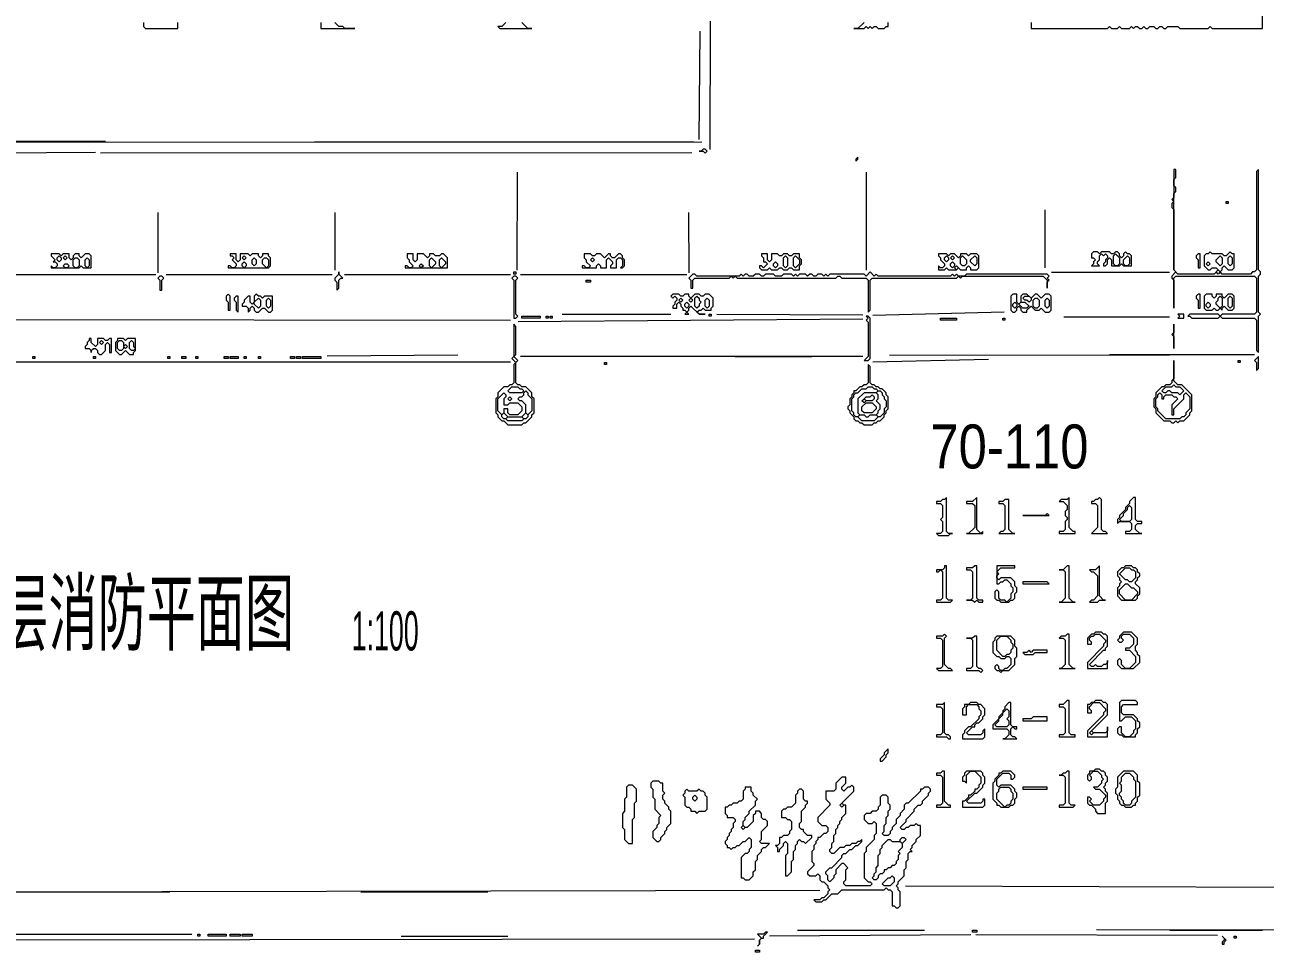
# Model space of a CAD drawing. Extents: x 10 to 1971, y 10 to 1392.
# Drawn here: x 873 to 1489, y 10 to 471 of the extents above; entities that cross this region are included whole.
import ezdxf

# ---------------------------------------------------------------- set-up
doc = ezdxf.new("R2010")
doc.units = 0
for name, color, linetype, lineweight in [('OCR_TEXT', 6, 'Continuous', 0), ('TEXT_FALLBACK_OUTLINE', 2, 'Continuous', 0), ('TRACE_CURVE', 6, 'Continuous', 0), ('TRACE_STRAIGHT', 5, 'Continuous', 0), ('TRACE_TEXT_SYMBOL', 6, 'Continuous', 0)]:
    doc.layers.add(name, color=color, linetype=linetype, lineweight=lineweight)
doc.styles.add('wqy-unicode', font='wqy-unicode.lff')

msp = doc.modelspace()

# ---------------------------------------------------------------- linework, layer by layer
at = {"layer": 'TEXT_FALLBACK_OUTLINE', "color": 2}
for points in [[(1404, 358), (1403, 357), (1403, 355), (1404, 355), (1405, 354), (1404, 353), (1404, 352), (1403, 351), (1407, 351), (1406, 352), (1406, 353), (1407, 354), (1407, 356), (1408, 357), (1409, 356), (1410, 357), (1411, 356), (1411, 355), (1410, 354), (1410, 353), (1409, 352), (1409, 351), (1410, 351), (1411, 352), (1411, 354), (1412, 355), (1413, 354), (1413, 351), (1417, 351), (1418, 352), (1419, 351), (1423, 351), (1423, 356), (1422, 357), (1421, 357), (1420, 358), (1419, 357), (1419, 356), (1418, 355), (1417, 356), (1417, 357), (1416, 358), (1415, 358), (1414, 357), (1413, 357), (1412, 358), (1408, 358), (1407, 357), (1406, 358)], [(886, 357), (886, 356), (888, 354), (887, 353), (888, 353), (889, 352), (889, 351), (888, 350), (887, 350), (886, 351), (886, 350), (900, 350), (901, 351), (902, 350), (906, 350), (906, 356), (905, 357), (903, 357), (901, 355), (900, 356), (900, 357), (898, 357), (897, 356), (897, 355), (896, 354), (895, 355), (895, 357), (892, 357), (891, 356), (890, 357)], [(889, 355), (890, 356), (891, 355), (891, 354), (890, 353), (889, 354)], [(892, 355), (893, 356), (894, 355), (893, 354)], [(892, 351), (893, 352), (894, 352), (895, 351), (894, 350), (893, 350)], [(897, 354), (898, 355), (899, 355), (900, 354), (900, 351), (899, 350), (898, 350), (897, 351)], [(903, 354), (904, 355), (905, 354), (905, 351), (904, 350), (903, 351)], [(975, 357), (975, 356), (976, 356), (977, 355), (976, 354), (978, 352), (978, 351), (977, 350), (976, 350), (975, 351), (974, 351), (974, 350), (994, 350), (995, 351), (995, 355), (994, 356), (994, 357), (991, 357), (991, 356), (990, 355), (989, 356), (989, 357), (986, 357), (985, 356), (984, 357), (980, 357), (980, 354), (979, 353), (978, 354), (978, 357)], [(981, 355), (982, 356), (983, 355), (982, 354)], [(981, 352), (982, 353), (983, 352), (983, 351), (982, 350), (981, 351)], [(986, 354), (987, 355), (988, 354), (988, 352), (987, 351), (986, 352)], [(991, 354), (992, 355), (993, 355), (994, 354), (994, 351), (993, 350), (991, 352)], [(1063, 357), (1063, 355), (1064, 354), (1064, 353), (1066, 351), (1065, 350), (1064, 350), (1063, 351), (1062, 351), (1062, 350), (1083, 350), (1083, 355), (1081, 357), (1080, 357), (1079, 356), (1077, 356), (1076, 357), (1074, 357), (1074, 356), (1073, 355), (1071, 357), (1068, 357), (1068, 354), (1067, 353), (1066, 354), (1066, 357)], [(1069, 351), (1070, 352), (1071, 351), (1070, 350)], [(1074, 354), (1075, 355), (1077, 353), (1077, 352), (1075, 350), (1074, 351)], [(1079, 354), (1080, 355), (1082, 353), (1082, 352), (1080, 350), (1079, 351)], [(1151, 357), (1151, 355), (1152, 354), (1152, 353), (1154, 351), (1153, 350), (1152, 350), (1151, 351), (1150, 351), (1150, 350), (1157, 350), (1157, 351), (1158, 352), (1159, 351), (1159, 350), (1162, 350), (1162, 354), (1163, 355), (1165, 353), (1165, 352), (1164, 351), (1164, 350), (1167, 350), (1167, 354), (1168, 355), (1169, 355), (1170, 354), (1170, 351), (1169, 350), (1170, 350), (1171, 351), (1171, 354), (1170, 355), (1170, 356), (1169, 357), (1168, 357), (1166, 355), (1165, 355), (1164, 356), (1164, 357), (1163, 357), (1161, 355), (1159, 357), (1157, 357), (1156, 356), (1155, 356), (1154, 357)], [(1154, 354), (1155, 355), (1156, 354), (1155, 353)], [(1239, 357), (1239, 356), (1240, 355), (1240, 353), (1241, 353), (1242, 352), (1240, 350), (1239, 351), (1238, 351), (1238, 350), (1239, 349), (1242, 349), (1243, 350), (1244, 349), (1247, 349), (1248, 350), (1249, 350), (1250, 349), (1252, 349), (1253, 350), (1254, 350), (1255, 349), (1258, 349), (1258, 351), (1259, 352), (1259, 354), (1258, 355), (1258, 357), (1255, 357), (1254, 356), (1253, 356), (1252, 357), (1250, 357), (1249, 356), (1248, 356), (1247, 357), (1244, 357), (1244, 354), (1243, 353), (1242, 354), (1242, 357)], [(1245, 352), (1246, 353), (1247, 352), (1247, 351), (1246, 350), (1245, 351)], [(1250, 355), (1251, 356), (1252, 355), (1252, 351), (1251, 350), (1250, 351)], [(1255, 355), (1256, 356), (1258, 354), (1258, 352), (1256, 350), (1255, 351)], [(1327, 357), (1327, 356), (1328, 355), (1328, 354), (1330, 352), (1330, 351), (1329, 350), (1328, 350), (1327, 351), (1327, 349), (1330, 349), (1331, 350), (1332, 349), (1336, 349), (1337, 350), (1338, 349), (1341, 349), (1341, 350), (1342, 351), (1343, 350), (1343, 349), (1346, 349), (1347, 350), (1347, 356), (1346, 357), (1343, 357), (1342, 356), (1341, 357), (1338, 357), (1338, 356), (1337, 355), (1335, 357), (1333, 357), (1332, 356), (1331, 357)], [(1330, 355), (1331, 356), (1332, 355), (1332, 354), (1331, 353), (1330, 354)], [(1333, 355), (1334, 356), (1335, 355), (1334, 354)], [(1333, 352), (1334, 353), (1335, 352), (1335, 351), (1334, 350), (1333, 351)], [(1338, 355), (1339, 356), (1341, 354), (1341, 352), (1340, 351), (1339, 351), (1338, 352)], [(1345, 356), (1346, 355), (1346, 352), (1345, 351), (1343, 353), (1343, 354)], [(1414, 356), (1415, 357), (1417, 355), (1417, 352), (1416, 351), (1415, 351), (1414, 352)], [(1421, 356), (1422, 355), (1422, 352), (1421, 351), (1420, 351), (1419, 352), (1419, 354)], [(1456, 357), (1455, 356), (1455, 355), (1456, 354), (1456, 350), (1457, 350), (1457, 357)], [(1335, 350), (1336, 351), (1337, 350), (1336, 349)], [(974, 337), (973, 336), (973, 334), (974, 333), (974, 329), (975, 329), (975, 336)], [(978, 336), (977, 335), (977, 334), (978, 333), (978, 329), (979, 328), (979, 336)], [(988, 337), (987, 336), (987, 333), (986, 332), (985, 333), (985, 336), (984, 336), (982, 334), (982, 333), (981, 332), (981, 331), (983, 331), (984, 330), (984, 328), (985, 329), (985, 330), (986, 331), (987, 330), (987, 329), (988, 328), (989, 328), (991, 330), (992, 330), (994, 328), (995, 328), (996, 329), (996, 336), (992, 336), (991, 335), (990, 336), (989, 336)], [(989, 335), (990, 334), (990, 331), (989, 330), (987, 332), (987, 333)], [(993, 334), (994, 335), (995, 334), (995, 331), (994, 330), (993, 331)], [(1195, 337), (1194, 336), (1195, 335), (1196, 336), (1197, 335), (1197, 334), (1196, 333), (1196, 332), (1195, 331), (1195, 330), (1197, 330), (1197, 332), (1198, 333), (1199, 332), (1199, 331), (1200, 330), (1200, 329), (1201, 329), (1202, 328), (1201, 327), (1203, 327), (1202, 328), (1203, 329), (1203, 330), (1204, 331), (1208, 327), (1211, 327), (1208, 327), (1207, 328), (1208, 329), (1209, 329), (1210, 330), (1211, 329), (1214, 329), (1214, 330), (1215, 331), (1215, 335), (1213, 337), (1211, 337), (1210, 336), (1209, 336), (1208, 337), (1206, 337), (1204, 335), (1203, 336), (1203, 337), (1201, 337), (1200, 336), (1199, 336), (1198, 337)], [(1198, 334), (1199, 335), (1200, 334), (1199, 333)], [(1201, 332), (1202, 333), (1203, 332), (1203, 331), (1202, 330), (1201, 331)], [(1203, 334), (1204, 335), (1205, 334), (1204, 333)], [(1206, 335), (1207, 336), (1208, 335), (1208, 334), (1209, 333), (1208, 332), (1208, 331), (1207, 330), (1206, 331)], [(1211, 334), (1212, 335), (1213, 334), (1213, 331), (1212, 330), (1211, 331)], [(1364, 337), (1363, 336), (1363, 329), (1364, 328), (1365, 328), (1366, 329), (1366, 330), (1367, 331), (1368, 330), (1368, 329), (1369, 328), (1371, 328), (1371, 329), (1373, 331), (1375, 329), (1377, 329), (1378, 330), (1380, 328), (1382, 328), (1383, 329), (1383, 336), (1382, 337), (1380, 337), (1378, 335), (1376, 337), (1375, 337), (1373, 335), (1371, 337), (1369, 337), (1368, 336), (1368, 333), (1367, 332), (1366, 333), (1366, 337)], [(1364, 332), (1365, 333), (1366, 332), (1366, 331), (1365, 330), (1364, 331)], [(1367, 332), (1368, 333), (1370, 333), (1372, 331), (1371, 330), (1369, 330)], [(1369, 335), (1370, 336), (1372, 336), (1373, 335), (1373, 334), (1372, 333), (1371, 334), (1370, 334)], [(1374, 334), (1375, 335), (1376, 335), (1377, 334), (1377, 331), (1376, 330), (1375, 330), (1374, 331)], [(1380, 334), (1381, 335), (1382, 334), (1382, 331), (1381, 330), (1380, 331)], [(1456, 337), (1455, 336), (1455, 335), (1456, 334), (1456, 330), (1457, 330), (1457, 337)], [(1460, 337), (1459, 336), (1459, 330), (1460, 329), (1463, 329), (1464, 330), (1465, 329), (1466, 329), (1467, 330), (1468, 329), (1468, 330), (1469, 331), (1471, 329), (1473, 329), (1474, 330), (1474, 336), (1473, 337), (1471, 337), (1469, 335), (1468, 336), (1468, 337), (1465, 337), (1465, 336), (1464, 335), (1463, 336), (1463, 337)], [(1460, 332), (1461, 333), (1462, 332), (1462, 331), (1461, 330), (1460, 331)], [(1466, 335), (1467, 336), (1468, 335), (1468, 331), (1467, 330), (1465, 332), (1465, 333), (1466, 334)], [(1471, 335), (1472, 336), (1473, 335), (1473, 331), (1472, 330), (1471, 331)], [(1213, 327), (1214, 327), (1214, 326), (1213, 326)], [(1359, 325), (1360, 325), (1360, 324), (1359, 324)], [(905, 315), (905, 314), (904, 313), (904, 312), (903, 311), (903, 310), (905, 310), (906, 309), (906, 308), (906, 309), (907, 310), (908, 310), (909, 309), (909, 308), (910, 307), (911, 307), (913, 309), (913, 312), (914, 313), (915, 312), (915, 308), (916, 308), (916, 315), (915, 315), (914, 314), (913, 314), (912, 315), (909, 315), (909, 312), (908, 311), (906, 313), (906, 315)], [(919, 315), (919, 314), (918, 313), (918, 309), (920, 307), (921, 307), (923, 309), (925, 307), (927, 307), (927, 308), (928, 309), (928, 315), (924, 315), (923, 314), (922, 315)], [(910, 313), (911, 314), (912, 313), (911, 312)], [(919, 313), (920, 314), (921, 314), (922, 313), (922, 310), (921, 309), (920, 309), (919, 310)], [(922, 311), (923, 312), (924, 311), (923, 310)], [(925, 313), (926, 314), (927, 313), (927, 311), (928, 310), (927, 309), (926, 309), (925, 310)], [(907, 306), (908, 306), (908, 305), (907, 305)], [(1331, 236), (1330, 235), (1329, 235), (1328, 234), (1326, 234), (1326, 233), (1328, 233), (1329, 232), (1329, 226), (1328, 225), (1329, 224), (1329, 219), (1328, 218), (1326, 218), (1327, 217), (1332, 217), (1333, 218), (1334, 218), (1332, 218), (1331, 219)], [(1346, 236), (1344, 234), (1341, 234), (1341, 233), (1344, 233), (1345, 232), (1345, 221), (1342, 218), (1341, 218), (1349, 218), (1349, 219), (1348, 218), (1346, 220)], [(1360, 235), (1359, 234), (1357, 234), (1357, 233), (1359, 233), (1360, 232), (1360, 220), (1359, 219), (1358, 219), (1357, 218), (1365, 218), (1364, 218), (1362, 220), (1362, 235)], [(1392, 236), (1391, 235), (1388, 235), (1387, 234), (1389, 234), (1391, 232), (1391, 230), (1390, 229), (1390, 227), (1391, 226), (1391, 225), (1390, 224), (1390, 220), (1389, 219), (1387, 219), (1387, 218), (1395, 218), (1395, 219), (1394, 219), (1392, 221)], [(1407, 236), (1406, 235), (1405, 235), (1404, 234), (1403, 234), (1403, 233), (1405, 233), (1406, 232), (1406, 221), (1403, 218), (1411, 218), (1410, 219), (1409, 219), (1408, 220), (1408, 235)], [(1424, 236), (1422, 234), (1422, 233), (1420, 231), (1420, 230), (1417, 227), (1417, 226), (1416, 225), (1416, 223), (1417, 224), (1422, 224), (1423, 223), (1423, 220), (1422, 219), (1420, 219), (1420, 218), (1428, 218), (1427, 218), (1425, 220), (1425, 222), (1426, 223), (1428, 223), (1428, 224), (1426, 224), (1425, 225), (1425, 236)], [(1421, 231), (1422, 232), (1423, 231), (1423, 225), (1422, 224), (1418, 224), (1417, 225), (1419, 227), (1419, 228), (1421, 230)], [(1381, 228), (1380, 227), (1369, 227), (1382, 227)], [(1330, 202), (1330, 201), (1329, 200), (1326, 200), (1326, 199), (1327, 199), (1328, 200), (1329, 199), (1329, 186), (1328, 185), (1326, 185), (1326, 184), (1333, 184), (1334, 185), (1332, 185), (1331, 186), (1331, 202)], [(1345, 202), (1344, 201), (1341, 201), (1341, 200), (1343, 200), (1344, 199), (1344, 186), (1343, 185), (1341, 185), (1344, 185), (1345, 184), (1346, 185), (1347, 184), (1349, 184), (1349, 185), (1347, 185), (1346, 186), (1346, 202)], [(1356, 202), (1356, 193), (1357, 193), (1358, 194), (1359, 194), (1360, 195), (1361, 195), (1363, 193), (1363, 192), (1364, 191), (1364, 189), (1363, 188), (1363, 186), (1361, 184), (1360, 185), (1358, 185), (1357, 186), (1357, 189), (1356, 190), (1355, 189), (1355, 186), (1356, 185), (1357, 185), (1358, 184), (1362, 184), (1363, 185), (1364, 185), (1365, 186), (1365, 188), (1366, 189), (1366, 191), (1365, 192), (1365, 194), (1363, 196), (1358, 196), (1357, 195), (1356, 196), (1356, 197), (1357, 198), (1356, 199), (1358, 201), (1365, 201), (1365, 202)], [(1391, 202), (1389, 200), (1387, 200), (1389, 200), (1390, 199), (1390, 186), (1388, 184), (1387, 184), (1395, 184), (1394, 184), (1392, 186), (1392, 202)], [(1407, 202), (1405, 200), (1402, 200), (1403, 199), (1404, 199), (1406, 197), (1406, 187), (1404, 185), (1403, 185), (1402, 184), (1406, 184), (1407, 185), (1410, 185), (1409, 185), (1407, 187)], [(1420, 202), (1419, 201), (1418, 201), (1416, 199), (1416, 197), (1417, 196), (1417, 195), (1418, 194), (1417, 193), (1417, 192), (1416, 191), (1416, 187), (1418, 185), (1425, 185), (1426, 186), (1426, 187), (1427, 188), (1427, 191), (1425, 193), (1425, 194), (1426, 195), (1426, 196), (1427, 197), (1427, 198), (1426, 199), (1426, 200), (1425, 201), (1424, 201), (1423, 202)], [(1420, 201), (1422, 201), (1423, 200), (1424, 200), (1425, 199), (1425, 196), (1423, 194), (1422, 194), (1421, 195), (1420, 195), (1417, 198)], [(1369, 194), (1369, 193), (1382, 193), (1381, 194)], [(1420, 193), (1421, 193), (1423, 191), (1424, 191), (1426, 189), (1426, 188), (1423, 185), (1420, 185), (1417, 188), (1417, 190)], [(1330, 168), (1329, 167), (1326, 167), (1326, 166), (1328, 166), (1329, 165), (1329, 152), (1328, 151), (1326, 151), (1327, 150), (1334, 150), (1333, 151), (1332, 151), (1330, 153), (1330, 166), (1331, 167)], [(1345, 167), (1344, 166), (1341, 166), (1343, 166), (1344, 165), (1344, 152), (1343, 151), (1341, 151), (1341, 150), (1347, 150), (1348, 149), (1349, 150), (1348, 151), (1347, 151), (1346, 152), (1346, 167)], [(1356, 167), (1355, 166), (1355, 165), (1354, 164), (1354, 159), (1356, 157), (1357, 157), (1358, 156), (1360, 156), (1361, 157), (1362, 157), (1363, 156), (1363, 153), (1361, 151), (1360, 151), (1359, 150), (1358, 150), (1357, 151), (1357, 152), (1356, 153), (1355, 152), (1355, 151), (1356, 150), (1357, 150), (1358, 149), (1359, 150), (1362, 150), (1365, 153), (1365, 156), (1366, 157), (1366, 161), (1365, 162), (1365, 165), (1363, 167)], [(1358, 167), (1361, 167), (1363, 165), (1363, 164), (1364, 163), (1364, 161), (1363, 160), (1363, 159), (1362, 158), (1361, 158), (1360, 157), (1359, 157), (1356, 160), (1356, 165)], [(1391, 168), (1390, 167), (1388, 167), (1387, 166), (1389, 166), (1390, 165), (1390, 153), (1388, 151), (1387, 151), (1395, 151), (1394, 151), (1392, 153), (1392, 168)], [(1405, 169), (1404, 168), (1403, 168), (1401, 166), (1401, 163), (1403, 163), (1403, 164), (1402, 165), (1402, 166), (1403, 167), (1404, 167), (1405, 168), (1407, 168), (1410, 165), (1410, 164), (1409, 163), (1409, 162), (1401, 154), (1401, 151), (1411, 151), (1411, 155), (1411, 154), (1410, 153), (1409, 153), (1408, 152), (1406, 152), (1405, 153), (1404, 152), (1403, 152), (1402, 153), (1409, 160), (1410, 160), (1410, 161), (1411, 162), (1411, 167), (1410, 168), (1409, 168), (1408, 169)], [(1419, 169), (1417, 167), (1417, 166), (1416, 165), (1417, 164), (1418, 164), (1419, 165), (1418, 166), (1418, 167), (1419, 168), (1422, 168), (1424, 166), (1424, 163), (1422, 161), (1420, 161), (1420, 160), (1422, 160), (1425, 157), (1425, 154), (1422, 151), (1420, 151), (1418, 153), (1418, 155), (1417, 156), (1416, 155), (1416, 153), (1418, 151), (1424, 151), (1427, 154), (1427, 157), (1426, 158), (1426, 159), (1425, 160), (1425, 162), (1426, 163), (1426, 166), (1423, 169)], [(1372, 160), (1371, 159), (1369, 159), (1370, 158), (1374, 158), (1375, 159), (1381, 159), (1381, 160), (1374, 160), (1373, 159)], [(1330, 134), (1329, 133), (1326, 133), (1326, 132), (1328, 132), (1329, 131), (1329, 119), (1328, 118), (1326, 118), (1326, 117), (1331, 117), (1332, 116), (1333, 116), (1333, 117), (1332, 118), (1331, 118), (1330, 119)], [(1343, 134), (1342, 133), (1340, 133), (1340, 132), (1339, 131), (1339, 128), (1341, 128), (1341, 132), (1342, 133), (1346, 133), (1347, 132), (1347, 131), (1348, 130), (1348, 128), (1347, 127), (1347, 126), (1343, 122), (1342, 122), (1340, 120), (1340, 119), (1339, 118), (1339, 116), (1349, 116), (1350, 117), (1350, 121), (1349, 120), (1349, 119), (1348, 118), (1342, 118), (1341, 119), (1344, 122), (1345, 122), (1345, 123), (1346, 124), (1347, 124), (1349, 126), (1349, 127), (1350, 128), (1350, 131), (1348, 133), (1347, 133), (1346, 134)], [(1362, 134), (1360, 132), (1360, 131), (1359, 130), (1359, 129), (1357, 127), (1357, 126), (1354, 123), (1354, 121), (1361, 121), (1362, 120), (1362, 118), (1360, 116), (1359, 116), (1366, 116), (1365, 117), (1364, 117), (1363, 118), (1363, 121), (1364, 122), (1365, 121), (1366, 121), (1366, 122), (1364, 122), (1363, 123), (1363, 134)], [(1361, 131), (1362, 130), (1362, 127), (1361, 126), (1362, 125), (1362, 123), (1361, 122), (1356, 122), (1355, 123), (1357, 125), (1357, 126), (1359, 128), (1359, 129)], [(1391, 135), (1389, 133), (1387, 133), (1387, 132), (1389, 132), (1390, 131), (1390, 119), (1389, 118), (1387, 118), (1387, 117), (1395, 117), (1395, 118), (1393, 118), (1392, 119), (1392, 135)], [(1405, 135), (1404, 134), (1403, 134), (1402, 133), (1401, 133), (1401, 129), (1403, 129), (1403, 130), (1402, 131), (1402, 132), (1404, 134), (1407, 134), (1410, 131), (1410, 130), (1409, 129), (1409, 128), (1401, 120), (1401, 117), (1411, 117), (1411, 122), (1411, 120), (1410, 119), (1404, 119), (1403, 120), (1411, 128), (1411, 133), (1410, 134), (1409, 134), (1408, 135)], [(1418, 135), (1417, 134), (1417, 125), (1418, 125), (1420, 127), (1423, 127), (1425, 125), (1425, 121), (1424, 120), (1424, 119), (1422, 117), (1420, 117), (1418, 119), (1418, 122), (1417, 122), (1416, 121), (1416, 119), (1417, 118), (1418, 118), (1419, 117), (1425, 117), (1425, 118), (1426, 119), (1426, 121), (1427, 122), (1427, 124), (1426, 125), (1426, 126), (1424, 128), (1419, 128), (1418, 129), (1418, 132), (1419, 133), (1426, 133), (1426, 134), (1425, 135)], [(1374, 127), (1373, 126), (1369, 126), (1369, 125), (1381, 125), (1381, 127)], [(1402, 119), (1403, 120), (1404, 119), (1403, 118)], [(1302, 111), (1300, 109), (1300, 108), (1298, 106), (1298, 105), (1299, 105), (1301, 107), (1301, 108), (1302, 109)], [(1329, 100), (1328, 99), (1326, 99), (1326, 98), (1328, 98), (1329, 97), (1329, 84), (1328, 83), (1326, 83), (1326, 82), (1333, 82), (1333, 83), (1332, 83), (1330, 85), (1330, 100)], [(1341, 100), (1340, 99), (1340, 98), (1339, 97), (1339, 95), (1340, 95), (1341, 94), (1341, 98), (1343, 100), (1345, 100), (1348, 97), (1348, 94), (1347, 93), (1347, 92), (1346, 91), (1345, 91), (1345, 90), (1343, 88), (1342, 88), (1342, 87), (1340, 85), (1339, 85), (1339, 82), (1349, 82), (1350, 83), (1350, 86), (1349, 86), (1349, 85), (1348, 84), (1342, 84), (1341, 85), (1345, 89), (1346, 89), (1349, 92), (1349, 93), (1350, 94), (1350, 97), (1349, 98), (1349, 99), (1348, 100)], [(1359, 100), (1358, 99), (1357, 99), (1357, 98), (1355, 96), (1355, 95), (1354, 94), (1354, 86), (1356, 84), (1356, 83), (1357, 83), (1358, 82), (1362, 82), (1363, 83), (1364, 83), (1365, 84), (1365, 86), (1366, 87), (1366, 89), (1365, 90), (1365, 91), (1363, 93), (1358, 93), (1357, 92), (1356, 93), (1356, 96), (1359, 99), (1362, 99), (1363, 98), (1363, 96), (1364, 96), (1365, 97), (1365, 98), (1363, 100)], [(1391, 100), (1390, 99), (1389, 99), (1388, 98), (1387, 98), (1389, 98), (1390, 97), (1390, 84), (1389, 83), (1387, 83), (1387, 82), (1394, 82), (1395, 83), (1393, 83), (1392, 84), (1392, 100)], [(1405, 101), (1404, 100), (1402, 100), (1402, 99), (1401, 98), (1401, 96), (1402, 95), (1403, 96), (1403, 97), (1402, 98), (1404, 100), (1406, 100), (1408, 98), (1408, 97), (1409, 96), (1408, 95), (1408, 94), (1406, 92), (1404, 92), (1405, 91), (1407, 91), (1410, 88), (1410, 87), (1409, 86), (1409, 85), (1407, 83), (1404, 83), (1402, 85), (1403, 86), (1402, 87), (1401, 87), (1401, 84), (1402, 83), (1403, 83), (1405, 81), (1405, 80), (1406, 79), (1410, 79), (1410, 84), (1411, 85), (1411, 89), (1410, 90), (1410, 91), (1409, 92), (1410, 93), (1410, 94), (1411, 95), (1411, 97), (1410, 98), (1410, 99), (1409, 100), (1408, 100), (1407, 101)], [(1419, 100), (1416, 97), (1416, 92), (1415, 91), (1415, 89), (1416, 88), (1416, 86), (1417, 85), (1417, 84), (1418, 83), (1419, 83), (1420, 82), (1423, 82), (1424, 83), (1425, 83), (1425, 84), (1426, 85), (1426, 87), (1427, 88), (1427, 94), (1426, 95), (1426, 98), (1424, 100)], [(1420, 99), (1422, 99), (1424, 97), (1424, 96), (1425, 95), (1425, 87), (1423, 85), (1423, 84), (1422, 83), (1420, 83), (1419, 84), (1419, 85), (1418, 86), (1418, 87), (1417, 88), (1417, 89), (1418, 90), (1418, 93), (1417, 94), (1418, 95), (1418, 97)], [(1173, 93), (1172, 92), (1172, 87), (1171, 86), (1171, 80), (1170, 79), (1170, 72), (1171, 71), (1171, 66), (1173, 64), (1175, 64), (1175, 76), (1176, 77), (1176, 84), (1177, 85), (1177, 91), (1175, 93)], [(1185, 95), (1184, 94), (1184, 92), (1185, 91), (1185, 87), (1186, 86), (1186, 81), (1189, 78), (1188, 77), (1188, 74), (1187, 73), (1187, 72), (1185, 70), (1185, 67), (1187, 65), (1188, 65), (1189, 66), (1189, 67), (1191, 69), (1191, 70), (1192, 71), (1192, 72), (1194, 74), (1194, 80), (1193, 81), (1193, 82), (1191, 84), (1191, 85), (1190, 86), (1190, 88), (1191, 89), (1190, 90), (1190, 94), (1189, 94), (1188, 95)], [(1202, 91), (1201, 90), (1201, 89), (1200, 88), (1201, 87), (1201, 83), (1202, 82), (1203, 82), (1204, 81), (1204, 80), (1206, 80), (1207, 79), (1208, 80), (1211, 80), (1212, 81), (1212, 87), (1211, 88), (1211, 89), (1210, 90), (1209, 90), (1208, 91), (1207, 90), (1203, 90)], [(1205, 87), (1206, 88), (1207, 87), (1207, 86), (1206, 85), (1205, 86)], [(1357, 91), (1358, 92), (1362, 92), (1363, 91), (1363, 90), (1364, 89), (1364, 86), (1363, 85), (1363, 84), (1362, 83), (1361, 83), (1360, 82), (1356, 86), (1356, 89), (1357, 90)], [(1369, 92), (1369, 91), (1381, 91), (1381, 92)], [(1278, 83), (1279, 84), (1280, 83), (1279, 82)], [(1229, 72), (1230, 73), (1231, 72), (1230, 71)], [(1302, 66), (1303, 66), (1304, 65), (1308, 65), (1309, 64), (1309, 62), (1307, 60), (1308, 59), (1307, 58), (1307, 56), (1306, 55), (1306, 54), (1305, 53), (1304, 53), (1303, 52), (1302, 52), (1301, 51), (1300, 51), (1300, 50), (1299, 49), (1298, 49), (1297, 48), (1297, 47), (1296, 46), (1295, 46), (1294, 47), (1295, 48), (1295, 49), (1296, 50), (1296, 52), (1297, 53), (1297, 58), (1298, 59), (1298, 61), (1299, 62), (1299, 63)], [(1308, 66), (1309, 67), (1310, 67), (1311, 66), (1309, 64), (1308, 65)], [(1303, 47), (1304, 48), (1305, 47), (1305, 45), (1303, 43), (1300, 43), (1299, 44), (1302, 47)]]:
    msp.add_lwpolyline(points, close=True, dxfattribs=at)
for points in [[(1279, 97), (1276, 94), (1276, 91), (1275, 90), (1271, 90), (1271, 86), (1273, 84), (1273, 83), (1267, 77), (1267, 75), (1269, 73), (1271, 73), (1272, 72), (1272, 70), (1271, 69), (1270, 69), (1268, 67), (1267, 67), (1267, 66), (1266, 65), (1266, 64), (1265, 63), (1265, 61), (1264, 60), (1264, 55), (1265, 54), (1265, 53), (1262, 50), (1262, 49), (1263, 48), (1266, 48), (1267, 49), (1268, 48), (1268, 46), (1269, 45), (1270, 45), (1272, 43), (1272, 42), (1273, 41), (1272, 40), (1272, 39), (1270, 37), (1269, 37), (1268, 36), (1265, 36), (1266, 35), (1269, 35), (1270, 36), (1271, 36), (1274, 39), (1277, 39), (1279, 41), (1300, 41), (1301, 42), (1302, 41), (1303, 41), (1304, 40), (1304, 33), (1305, 33), (1306, 32), (1307, 32), (1308, 33), (1308, 40), (1307, 41)], [(1289, 66), (1288, 65), (1287, 65), (1286, 64), (1284, 64), (1283, 63), (1281, 63), (1280, 62), (1278, 62), (1275, 59), (1274, 59), (1273, 60), (1273, 61), (1274, 62), (1274, 64), (1275, 65), (1275, 68), (1276, 69), (1276, 71), (1277, 72), (1277, 73), (1278, 74), (1278, 75), (1279, 76), (1279, 77), (1281, 79), (1281, 83), (1280, 83), (1279, 84), (1285, 90), (1285, 92), (1284, 93), (1283, 92), (1282, 92), (1280, 90), (1279, 91), (1279, 92), (1281, 94), (1281, 97), (1279, 97)], [(1231, 92), (1231, 91), (1230, 90), (1230, 86), (1229, 85), (1228, 85), (1227, 84), (1225, 84), (1224, 83), (1223, 83), (1222, 82), (1221, 82), (1221, 79), (1222, 78), (1222, 77), (1225, 77), (1226, 76), (1226, 75), (1225, 74), (1225, 72), (1224, 71), (1224, 70), (1223, 69), (1223, 68), (1222, 67), (1222, 66), (1221, 65), (1221, 64), (1222, 63), (1222, 62), (1223, 62), (1224, 61), (1225, 62), (1226, 62), (1227, 63), (1228, 63), (1230, 65), (1231, 65), (1233, 67), (1234, 66), (1234, 62), (1233, 61), (1233, 60), (1232, 59), (1231, 59), (1229, 57), (1229, 47), (1230, 47), (1231, 46), (1233, 46), (1235, 48), (1235, 50), (1236, 51), (1236, 55), (1237, 56), (1237, 58), (1239, 60), (1239, 61), (1240, 62), (1241, 62), (1243, 64), (1239, 64), (1238, 65), (1239, 66)], [(1239, 66), (1239, 70), (1242, 73), (1242, 75), (1241, 76), (1240, 76), (1239, 77), (1239, 79), (1238, 80), (1236, 80), (1236, 79), (1235, 78), (1235, 75), (1232, 72), (1231, 72), (1230, 73), (1230, 75), (1231, 76), (1231, 77), (1233, 79), (1233, 80), (1236, 83), (1236, 85), (1237, 86), (1235, 88), (1235, 89), (1234, 90), (1234, 92), (1231, 92)], [(1258, 91), (1257, 90), (1257, 89), (1256, 88), (1256, 84), (1254, 82), (1252, 82), (1251, 81), (1250, 81), (1249, 80), (1249, 77), (1251, 77), (1252, 76), (1253, 76), (1254, 75), (1254, 71), (1253, 70), (1253, 69), (1252, 68), (1250, 68), (1249, 67), (1248, 67), (1248, 64), (1247, 63), (1246, 63), (1247, 62), (1247, 60), (1248, 60), (1248, 61), (1250, 63), (1250, 64), (1251, 65), (1252, 64), (1252, 59), (1251, 58), (1251, 48), (1252, 48), (1254, 50), (1254, 55), (1255, 56), (1255, 60), (1256, 61), (1256, 63), (1257, 64), (1257, 65), (1258, 66), (1259, 65), (1260, 65), (1261, 64), (1264, 67), (1264, 68), (1262, 68), (1260, 70), (1260, 71), (1259, 71), (1258, 72), (1258, 74), (1259, 75), (1259, 80), (1261, 82), (1261, 83), (1262, 84), (1262, 85), (1261, 85)], [(1261, 85), (1260, 86), (1260, 90), (1259, 91), (1258, 91)], [(1301, 74), (1301, 77), (1302, 78), (1302, 80), (1303, 81), (1303, 83), (1302, 84), (1302, 87), (1301, 88), (1299, 88), (1298, 87), (1298, 83), (1297, 82), (1297, 81), (1296, 80), (1294, 80), (1293, 79), (1291, 79), (1290, 78), (1290, 76), (1292, 74), (1294, 74), (1295, 75), (1296, 74), (1296, 69), (1295, 68), (1295, 66), (1291, 62), (1291, 60), (1290, 59), (1290, 47), (1292, 45), (1293, 45), (1294, 44), (1293, 43), (1281, 43), (1280, 44), (1280, 45), (1281, 46), (1281, 51), (1282, 52), (1280, 54), (1279, 54), (1276, 51), (1276, 49), (1275, 48), (1275, 47), (1273, 45), (1272, 46), (1272, 48), (1271, 49), (1271, 50), (1273, 52), (1274, 52), (1279, 57), (1279, 58), (1280, 59), (1281, 59), (1283, 61), (1284, 61), (1286, 63), (1287, 63), (1289, 65), (1289, 66)], [(1307, 41), (1307, 42), (1306, 43), (1307, 44), (1307, 45), (1310, 48), (1310, 51), (1311, 52), (1311, 55), (1312, 56), (1312, 59), (1313, 60), (1314, 60), (1313, 61), (1314, 62), (1314, 63), (1316, 65), (1316, 66), (1318, 68), (1318, 73), (1317, 73), (1316, 74), (1315, 73), (1313, 73), (1312, 72), (1311, 72), (1310, 71), (1309, 71), (1308, 72), (1311, 75), (1311, 76), (1315, 80), (1315, 81), (1317, 83), (1318, 83), (1319, 84), (1319, 85), (1322, 88), (1322, 89), (1323, 90), (1323, 91), (1322, 92), (1320, 92), (1319, 91), (1318, 91), (1318, 90), (1312, 84), (1311, 84), (1310, 83), (1310, 81), (1308, 79), (1308, 78), (1306, 76), (1306, 74), (1304, 72), (1304, 71), (1303, 70), (1303, 69), (1302, 68), (1300, 68), (1299, 69), (1300, 70), (1300, 73), (1301, 74)]]:
    msp.add_lwpolyline(points, dxfattribs=at)
at = {"layer": 'TRACE_CURVE', "color": 6}
for points in [[(1422, 469), (1423, 470), (1424, 469), (1425, 470), (1426, 470), (1427, 469), (1428, 469), (1429, 470), (1430, 469), (1431, 469), (1432, 470), (1434, 470), (1435, 469), (1436, 469), (1437, 470), (1438, 470), (1439, 469), (1440, 469), (1441, 470), (1446, 470), (1447, 469), (1461, 469), (1462, 470), (1463, 469), (1488, 469), (1488, 485)], [(932, 472), (932, 470), (933, 469), (949, 469), (949, 472)], [(1020, 472), (1020, 469), (1037, 469), (1032, 469), (1031, 470), (1029, 470), (1027, 472)], [(1290, 472), (1287, 469), (1285, 469), (1290, 469), (1291, 470), (1292, 469), (1293, 470), (1294, 469), (1295, 470), (1296, 470), (1297, 469), (1300, 469), (1301, 470), (1302, 470), (1302, 472)], [(1373, 472), (1373, 469), (1411, 469), (1412, 470), (1413, 469), (1416, 469), (1417, 470), (1418, 469), (1422, 469)], [(1444, 399), (1444, 385), (1443, 384), (1444, 383), (1443, 382), (1443, 380), (1444, 379), (1444, 349), (1445, 348), (1443, 346), (1443, 345), (1444, 344), (1444, 330), (1444, 345), (1445, 346), (1484, 346), (1485, 345), (1485, 328), (1484, 327), (1468, 327), (1467, 326), (1466, 327), (1452, 327), (1451, 326), (1452, 326), (1453, 325), (1466, 325), (1467, 326), (1468, 325), (1484, 325), (1485, 324), (1485, 309), (1486, 308), (1486, 326), (1487, 327), (1486, 328), (1486, 346), (1487, 347), (1487, 348), (1486, 349), (1486, 399), (1485, 398), (1485, 349), (1484, 348), (1483, 348), (1482, 347), (1468, 347), (1467, 348), (1468, 349), (1468, 350), (1469, 351), (1471, 349), (1473, 349), (1474, 350), (1474, 357), (1473, 357), (1472, 358), (1470, 356), (1469, 356), (1468, 357), (1463, 357), (1462, 358), (1461, 357), (1460, 357)], [(1460, 357), (1459, 356), (1459, 351), (1461, 349), (1462, 349), (1463, 350), (1465, 350), (1466, 349), (1464, 347), (1446, 347), (1444, 349), (1444, 387), (1445, 388), (1445, 390), (1444, 391), (1444, 394), (1445, 395), (1445, 399), (1444, 399)]]:
    msp.add_lwpolyline(points, dxfattribs=at)
for points in [[(1460, 352), (1461, 353), (1462, 352), (1461, 351)], [(1467, 356), (1468, 355), (1468, 352), (1467, 351), (1465, 353), (1465, 354)], [(1471, 355), (1472, 356), (1473, 355), (1473, 352), (1472, 351), (1471, 352)], [(1465, 348), (1466, 349), (1467, 348), (1466, 347)]]:
    msp.add_lwpolyline(points, close=True, dxfattribs=at)
at = {"layer": 'TRACE_STRAIGHT', "color": 5}
for p, q in [((1213.59, 408.87), (1213.66, 472.62)), ((1208.06, 413.88), (1208.56, 467.63)), ((718.12, 412.54), (1209.37, 412.69)), ((730.62, 406.47), (908.13, 407.52)), ((801, 413), (913, 413)), ((910.62, 407.28), (1204.38, 407.3)), ((1016.88, 412.74), (1205.63, 412.74)), ((1117.61, 348.87), (1117.78, 397.63)), ((1291.04, 397.63), (1291.14, 348.87)), ((939.03, 377.63), (939.08, 347.62)), ((1027, 377.63), (1027.06, 348.87)), ((1202.84, 377.63), (1202.89, 347.62)), ((1380.02, 350.12), (1380.06, 378.87)), ((854.37, 346.79), (938.13, 346.76)), ((943.12, 346.76), (1025.63, 346.78)), ((1031.87, 346.79), (1114.38, 346.77)), ((1119.37, 346.79), (1201.88, 346.76)), ((1383.12, 347.86), (1441.88, 347.85)), ((1140, 327), (1194, 327)), ((1216.87, 327.05), (1289.38, 326.77)), ((1294.37, 326.63), (1359.65, 328.27)), ((854.37, 324.38), (1114.38, 324.12)), ((1118.13, 323.48), (1289.38, 324.66)), ((1389.38, 325.78), (1441.88, 325.78)), ((854.37, 303.39), (1114.38, 303.43)), ((1023.13, 306.26), (1088.13, 306.92)), ((1119.37, 306.12), (1289.38, 306.18)), ((1226, 306), (1264, 306)), ((1294.39, 303.33), (1351.89, 304.61)), ((1302.59, 306.67), (1441.87, 306.9)), ((1412, 307), (1484, 307)), ((719.37, 39.68), (1268.13, 40.82)), ((720, 40), (945, 40)), ((1040, 40), (1103, 40)), ((1310.63, 42.9), (1738.13, 41.75)), ((743, 19), (956, 19)), ((1243.11, 18.18), (1343.13, 18.87)), ((1257, 21), (1320, 21)), ((1345.62, 18.85), (1465.63, 18.53)), ((1405.62, 21.21), (1573.13, 21.01)), ((1442, 21), (1488, 21)), ((733.13, 16.09), (1235.63, 16.56)), ((1060, 18), (1113, 18))]:
    msp.add_line(p, q, dxfattribs=at)
at = {"layer": 'TRACE_TEXT_SYMBOL', "color": 6}
for points in [[(1112, 472), (1110, 470), (1108, 470), (1109, 469), (1125, 469), (1123, 469), (1120, 472)], [(1293, 348), (1291, 346), (1290, 347), (1273, 347), (1272, 346), (1271, 347), (1270, 346), (1269, 347), (1267, 347), (1266, 346), (1265, 346), (1264, 347), (1263, 347), (1262, 346), (1261, 347), (1258, 347), (1257, 346), (1256, 347), (1255, 346), (1254, 347), (1250, 347), (1249, 346), (1246, 346), (1245, 347), (1241, 347), (1240, 346), (1239, 346), (1238, 347), (1236, 347), (1235, 346), (1233, 346), (1232, 347), (1231, 347), (1230, 346), (1229, 347), (1228, 346), (1207, 346), (1206, 347), (1205, 347), (1203, 345), (1204, 344), (1204, 340), (1205, 340), (1205, 344), (1206, 345), (1223, 345), (1224, 346), (1225, 345), (1226, 346), (1227, 345), (1276, 345), (1277, 346), (1278, 346), (1279, 345), (1291, 345), (1292, 344), (1292, 328), (1293, 329), (1293, 344), (1294, 345), (1336, 345), (1337, 346), (1338, 345), (1339, 346)], [(1339, 346), (1379, 346), (1381, 344), (1381, 340), (1381, 343), (1382, 344), (1381, 345), (1382, 346), (1381, 347), (1341, 347), (1340, 346), (1337, 346), (1336, 347), (1335, 346), (1334, 347), (1333, 346), (1297, 346), (1296, 347), (1295, 346), (1293, 348)]]:
    msp.add_lwpolyline(points, dxfattribs=at)
for points in [[(1210, 409), (1209, 408), (1208, 408), (1210, 408), (1211, 407), (1212, 408), (1211, 409)], [(1287, 405), (1286, 404), (1286, 403), (1287, 404)], [(1470, 383), (1471, 383), (1471, 382), (1470, 382)], [(940, 346), (939, 345), (940, 344), (940, 339), (941, 339), (941, 344), (942, 345), (941, 346)], [(1029, 348), (1029, 347), (1027, 345), (1027, 344), (1028, 343), (1028, 339), (1029, 340), (1029, 344), (1030, 345), (1031, 345), (1029, 347)], [(1116, 346), (1115, 345), (1116, 344), (1116, 325), (1117, 325), (1118, 326), (1117, 327), (1117, 344), (1118, 345), (1117, 346)], [(1116, 348), (1117, 348), (1117, 347), (1116, 347)], [(1152, 344), (1154, 344), (1154, 343), (1152, 343)], [(1446, 327), (1447, 326), (1446, 325), (1449, 325), (1449, 327)], [(1116, 322), (1116, 306), (1115, 305), (1117, 303), (1116, 302), (1116, 293), (1115, 292), (1114, 292), (1113, 291), (1111, 291), (1108, 288), (1108, 286), (1107, 285), (1107, 278), (1108, 277), (1108, 276), (1110, 274), (1111, 274), (1113, 272), (1120, 272), (1121, 273), (1122, 273), (1125, 276), (1125, 277), (1126, 278), (1126, 285), (1125, 286), (1125, 288), (1122, 291), (1120, 291), (1119, 292), (1118, 292), (1117, 293), (1117, 303), (1118, 304), (1116, 306), (1117, 307), (1117, 321)], [(1120, 326), (1129, 326), (1129, 325), (1120, 325)], [(1132, 326), (1133, 326), (1133, 325), (1132, 325)], [(1134, 326), (1135, 326), (1135, 325), (1134, 325)], [(1291, 326), (1292, 325), (1291, 324), (1292, 323), (1292, 306), (1290, 304), (1292, 304), (1293, 305), (1293, 325), (1292, 326)], [(1328, 325), (1336, 325), (1336, 324), (1328, 324)], [(1444, 322), (1444, 318), (1443, 317), (1444, 316), (1444, 310)], [(877, 306), (878, 306), (878, 305), (877, 305)], [(944, 306), (945, 306), (945, 305), (944, 305)], [(951, 306), (953, 306), (953, 305), (951, 305)], [(958, 306), (959, 306), (959, 305), (958, 305)], [(972, 306), (974, 306), (974, 305), (972, 305)], [(975, 306), (979, 306), (979, 305), (975, 305)], [(982, 306), (983, 306), (983, 305), (982, 305)], [(989, 306), (990, 306), (990, 305), (989, 305)], [(1005, 306), (1007, 306), (1007, 305), (1005, 305)], [(1008, 306), (1010, 306), (1010, 305), (1008, 305)], [(1011, 306), (1020, 306), (1020, 305), (1011, 305)], [(1161, 303), (1162, 303), (1162, 302), (1161, 302)], [(1444, 304), (1444, 295), (1443, 294), (1443, 293), (1442, 292), (1440, 292), (1439, 291), (1438, 291), (1435, 288), (1435, 286), (1434, 285), (1434, 281), (1435, 280), (1435, 278), (1439, 274), (1442, 274), (1443, 273), (1444, 273), (1445, 274), (1446, 273), (1447, 274), (1449, 274), (1452, 277), (1452, 278), (1453, 279), (1453, 287), (1448, 292), (1446, 292), (1444, 294)], [(1476, 304), (1477, 304), (1477, 303), (1476, 303)], [(1486, 306), (1484, 304), (1485, 303), (1485, 299), (1486, 300)], [(1292, 302), (1292, 293), (1291, 292), (1290, 292), (1289, 291), (1288, 291), (1286, 289), (1285, 289), (1285, 288), (1284, 287), (1284, 286), (1283, 285), (1283, 282), (1282, 281), (1282, 280), (1283, 279), (1283, 278), (1285, 276), (1285, 275), (1286, 274), (1287, 274), (1288, 273), (1289, 273), (1290, 272), (1294, 272), (1295, 273), (1296, 273), (1297, 274), (1298, 274), (1300, 276), (1300, 277), (1301, 278), (1301, 279), (1302, 280), (1302, 286), (1301, 287), (1301, 288), (1299, 290), (1298, 290), (1297, 291), (1296, 291), (1295, 292), (1294, 292), (1293, 293), (1293, 301)], [(1115, 291), (1118, 291), (1119, 290), (1120, 290), (1121, 289), (1120, 288), (1114, 288), (1113, 289)], [(1291, 290), (1292, 291), (1294, 291), (1295, 290), (1296, 290), (1297, 289), (1296, 288), (1290, 288), (1287, 285), (1287, 278), (1288, 277), (1287, 276), (1286, 276), (1285, 277), (1285, 278), (1284, 279), (1284, 285), (1285, 286), (1285, 287), (1286, 288), (1287, 288), (1289, 290)], [(1443, 291), (1444, 292), (1445, 291), (1447, 291), (1449, 289), (1447, 287), (1446, 288), (1443, 288), (1442, 289), (1441, 289), (1440, 288), (1439, 288), (1438, 289), (1440, 291)], [(1111, 288), (1112, 287), (1112, 286), (1111, 285), (1111, 282), (1113, 282), (1114, 283), (1118, 283), (1120, 281), (1120, 279), (1118, 277), (1114, 277), (1113, 278), (1113, 280), (1111, 280), (1111, 278), (1110, 277), (1108, 279), (1108, 285)], [(1113, 285), (1114, 286), (1115, 285), (1114, 284)], [(1121, 288), (1122, 289), (1123, 288), (1123, 287), (1125, 285), (1125, 279), (1123, 277), (1122, 278), (1122, 282), (1120, 284), (1119, 284), (1118, 285), (1119, 286), (1120, 286), (1121, 287)], [(1289, 284), (1290, 285), (1291, 284), (1290, 283)], [(1293, 286), (1294, 287), (1295, 286), (1295, 285), (1294, 284), (1291, 284), (1290, 285), (1291, 286)], [(1296, 288), (1297, 289), (1298, 289), (1299, 288), (1299, 287), (1300, 286), (1300, 285), (1301, 284), (1301, 281), (1300, 280), (1300, 278), (1298, 276), (1297, 276), (1296, 277), (1297, 278), (1297, 279), (1298, 280), (1298, 282), (1296, 284), (1297, 285), (1297, 287)], [(1436, 287), (1437, 288), (1438, 287), (1438, 285), (1439, 285), (1439, 286), (1440, 287), (1443, 287), (1444, 286), (1445, 286), (1446, 285), (1443, 282), (1443, 277), (1444, 277), (1444, 280), (1449, 285), (1449, 287), (1450, 288), (1452, 286), (1452, 280), (1450, 278), (1450, 277), (1449, 276), (1448, 276), (1447, 275), (1440, 275), (1436, 279), (1436, 280), (1435, 281), (1435, 285), (1436, 286)], [(1110, 277), (1111, 278), (1113, 276), (1112, 275), (1111, 275), (1110, 276)], [(1122, 278), (1123, 277), (1123, 276), (1122, 275), (1121, 275), (1120, 276)], [(1291, 283), (1294, 283), (1296, 281), (1296, 280), (1294, 278), (1290, 278), (1289, 279), (1289, 281)], [(1112, 275), (1113, 276), (1120, 276), (1121, 275), (1120, 274), (1113, 274)], [(1287, 276), (1288, 277), (1290, 277), (1291, 276), (1292, 276), (1293, 277), (1296, 277), (1297, 276), (1295, 274), (1289, 274)], [(959, 19), (960, 19), (960, 18), (959, 18)], [(964, 19), (973, 19), (973, 18), (964, 18)], [(975, 19), (980, 19), (980, 18), (975, 18)], [(981, 19), (986, 19), (986, 18), (981, 18)], [(1241, 20), (1240, 19), (1237, 19), (1239, 17), (1238, 16), (1238, 14), (1237, 13), (1238, 14), (1238, 16), (1239, 17), (1240, 17), (1240, 18), (1242, 20)], [(1344, 21), (1346, 21), (1346, 20), (1344, 20)], [(1468, 18), (1469, 17), (1469, 16), (1468, 15), (1468, 14), (1469, 14), (1469, 15), (1470, 16)], [(1474, 18), (1475, 18), (1475, 17), (1474, 17)], [(1236, 11), (1238, 11), (1238, 10), (1236, 10)]]:
    msp.add_lwpolyline(points, close=True, dxfattribs=at)

# ---------------------------------------------------------------- texts
at = {"layer": 'OCR_TEXT', "color": 6, "style": 'wqy-unicode'}
for s, height, width, p in [('70-110', 21.84, 0.864125, (1322.98, 250.39)), ('四层消防平面图', 31.2, 0.573104, (835.96, 163.27)), ('1:100', 19.5, 0.510417, (1035.39, 159.92))]:
    msp.add_text(s, height=height, dxfattribs=dict(at, width=width)).set_placement(p)

doc.saveas('drawing.dxf')
